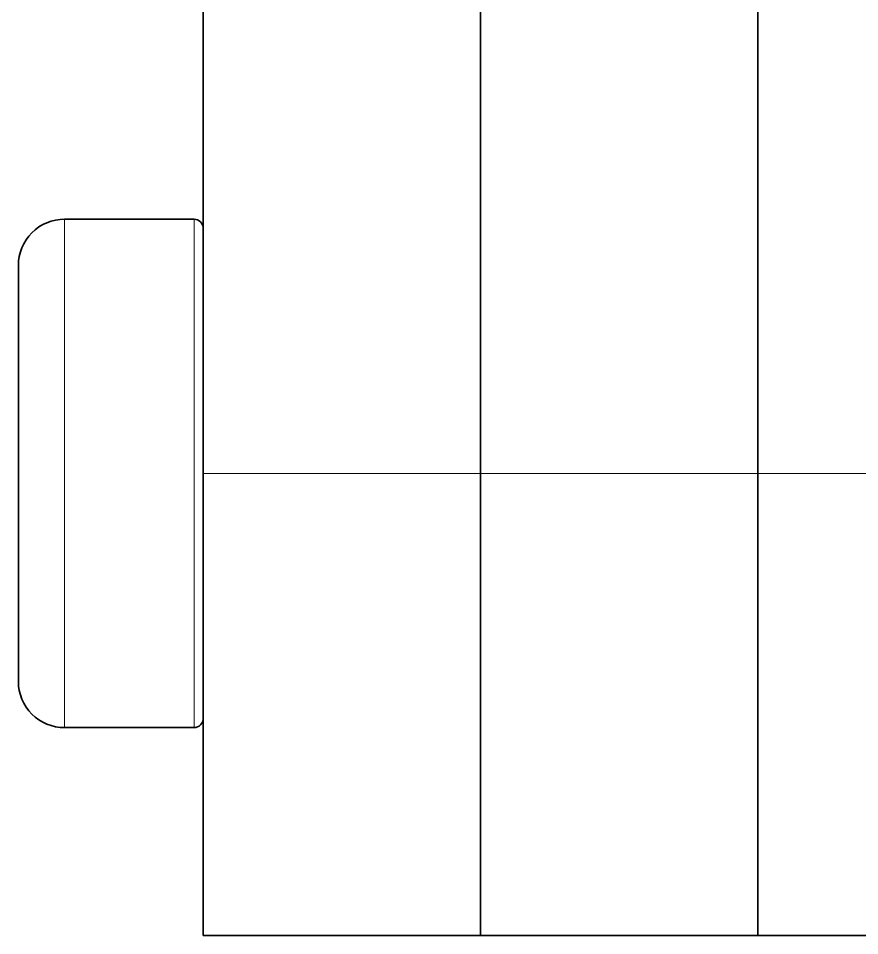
# Model space of a CAD drawing. Extents: x 291 to 834, y 188 to 661.
# Drawn here: x 664.26 to 673.36, y 289.08 to 299 of the extents above; entities that cross this region are included whole.
import ezdxf

# ---------------------------------------------------------------- set-up
doc = ezdxf.new("R2010")
doc.units = 0

msp = doc.modelspace()

# ---------------------------------------------------------------- linework, layer by layer
at = {"color": 7, "lineweight": 35}
for p, q in [((666.2588, 294.0792), (666.2588, 359.8392)), ((669.2588, 294.0792), (669.2588, 359.8392)), ((669.2588, 294.0792), (669.2588, 359.8392)), ((672.2588, 294.0792), (672.2588, 359.8392)), ((672.2588, 294.0792), (672.2588, 359.8392)), ((666.2588, 357.1864), (666.2588, 296.7319))]:
    msp.add_line(p, q, dxfattribs=at)
at = {"color": 7, "lineweight": 13, "ltscale": 0.035789}
for p, q in [((664.7588, 296.8292), (664.7588, 295.3976)), ((666.1588, 296.8292), (666.1588, 295.3976))]:
    msp.add_line(p, q, dxfattribs=at)
at = {"color": 7, "lineweight": 35, "ltscale": 0.034999}
for p, q in [((666.1588, 296.8292), (664.7588, 296.8292)), ((666.1588, 291.3292), (664.7588, 291.3292))]:
    msp.add_line(p, q, dxfattribs=at)
at = {"color": 7, "lineweight": 35, "ltscale": 0.034488}
msp.add_line((666.2588, 296.7292), (666.2588, 295.3497), dxfattribs=at)
at = {"color": 7, "lineweight": 35, "ltscale": 0.029282}
msp.add_line((664.2588, 296.3292), (664.2588, 295.1579), dxfattribs=at)
at = {"color": 7, "lineweight": 13, "ltscale": 0.101711}
for p, q in [((664.7588, 295.3976), (664.7588, 291.3292)), ((666.1588, 295.3976), (666.1588, 291.3292))]:
    msp.add_line(p, q, dxfattribs=at)
at = {"color": 7, "lineweight": 35, "ltscale": 0.098013}
msp.add_line((666.2588, 295.3497), (666.2588, 291.4292), dxfattribs=at)
at = {"color": 7, "lineweight": 35, "ltscale": 0.083218}
msp.add_line((664.2588, 295.1579), (664.2588, 291.8292), dxfattribs=at)
at = {"color": 7, "lineweight": 13, "ltscale": 0.075}
for p, q in [((669.2588, 294.0792), (666.2588, 294.0792)), ((672.2588, 294.0792), (669.2588, 294.0792)), ((672.2588, 294.0792), (675.2588, 294.0792))]:
    msp.add_line(p, q, dxfattribs=at)
at = {"color": 7, "lineweight": 35, "ltscale": 0.125}
for p, q in [((666.2588, 294.0792), (666.2588, 289.0792)), ((669.2588, 294.0792), (669.2588, 289.0792)), ((669.2588, 294.0792), (669.2588, 289.0792)), ((672.2588, 294.0792), (672.2588, 289.0792)), ((672.2588, 294.0792), (672.2588, 289.0792))]:
    msp.add_line(p, q, dxfattribs=at)
at = {"color": 7, "lineweight": 35, "ltscale": 0.058607}
msp.add_line((666.2588, 291.4235), (666.2588, 289.0792), dxfattribs=at)
at = {"color": 7, "lineweight": 35, "ltscale": 0.075}
for p, q in [((669.2588, 289.0792), (666.2588, 289.0792)), ((672.2588, 289.0792), (669.2588, 289.0792)), ((672.2588, 289.0792), (675.2588, 289.0792))]:
    msp.add_line(p, q, dxfattribs=at)
at = {"color": 7, "lineweight": 35}
for centre, radius, start, end in [((664.7588, 296.3292), 0.5, 90, 180.00001), ((666.1587, 296.7292), 0.1, 0.03363, 89.96637), ((664.7588, 291.8292), 0.5, 179.99999, 270), ((666.1587, 291.4293), 0.1, 270.03363, 359.96637)]:
    msp.add_arc(centre, radius, start, end, dxfattribs=at)

doc.saveas('drawing.dxf')
